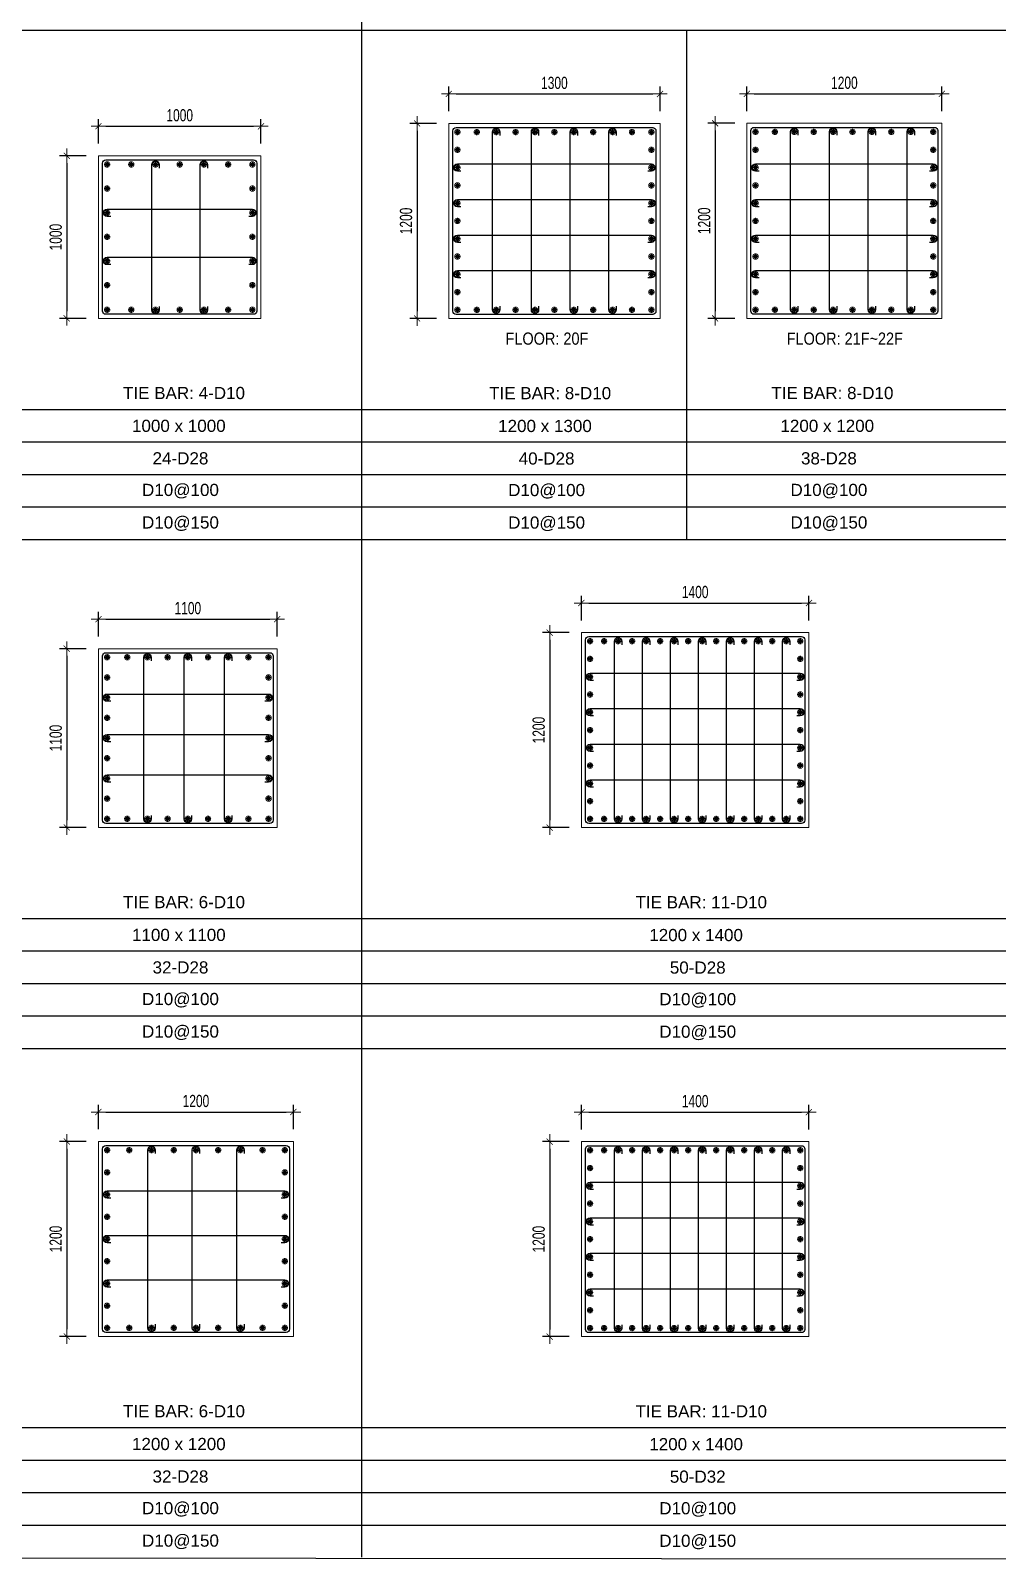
# Model space of a CAD drawing. Header units: millimetres. Extents: x 415878 to 795945, y 85573 to 378758.
# Drawn here: x 566431 to 572382, y 146750 to 156157 of the extents above; entities that cross this region are included whole.
import ezdxf
from ezdxf.enums import TextEntityAlignment as Align

# ---------------------------------------------------------------- set-up
doc = ezdxf.new("R2010")
doc.units = ezdxf.units.MM
doc.layers.get('Defpoints').update_dxf_attribs({"color": 151, "lineweight": 9})
for name, color, linetype in [('2', 2, 'Continuous'), ('A-ANNO-LEAD', 4, 'Continuous'), ('TIT1', 3, 'Continuous')]:
    doc.layers.add(name, color=color, linetype=linetype)
for name, color, linetype, lineweight in [('NDC_S_CONTINUOUS', 3, 'Continuous', 20), ('NDC_S_DIM', 1, 'Continuous', 15), ('NDC_S_REBAR', 4, 'Continuous', 35)]:
    doc.layers.add(name, color=color, linetype=linetype, lineweight=lineweight)
doc.styles.add('NDC_ARIAL', font='arial.ttf', dxfattribs={"width": 0.85})
doc.styles.add('NDC_DIM', font='', dxfattribs={"width": 0.75})
doc.styles.get('NDC_DIM').set_extended_font_data('Dotum')
doc.dimstyles.new('NDC_dim_30', dxfattribs={"dimscale": 30, "dimtxt": 2.5, "dimasz": 1.5, "dimexe": 1.5, "dimexo": 2.5, "dimgap": 1, "dimtad": 1, "dimdec": 0, "dimzin": 0, "dimdsep": 46, "dimtxsty": 'NDC_DIM', "dimblk": 'DIMMARK', "dimcen": 0.09, "dimdle": 1.2, "dimclrd": 1, "dimclre": 1, "dimclrt": 3, "dimadec": 0, "dimazin": 0, "dimtfac": 1, "dimtdec": 0, "dimtix": 1, "dimtofl": 0, "dimtmove": 0, "dimatfit": 3, "dimfxl": 8, "dimfxlon": 1, "dimtolj": 1, "dimtzin": 0, "dimarcsym": 0})

# ---------------------------------------------------------------- blocks, each defined once
blk = doc.blocks.new('DIMMARK')
at = {"layer": 'NDC_S_DIM', "color": 1}
blk.add_line((-1.5, 0), (1, 0), dxfattribs=at)
at = {"layer": 'NDC_S_DIM', "color": 2, "const_width": 0.1}
blk.add_lwpolyline([(-0.42, -0.42), (0.42, 0.42)], dxfattribs=at)
blk = doc.blocks.new('*D1143')
at = {"layer": 'Defpoints', "color": 0, "ltscale": 40, "transparency": 16777216}
for p in [(568048.8, 149502.8), (566848.8, 149321.2), (568048.8, 149321.2)]:
    blk.add_point(p, dxfattribs=at)
at = {"layer": 'NDC_S_DIM', "color": 1, "lineweight": -2, "ltscale": 40, "transparency": 16777216}
for p, q in [((566848.8, 149396.2), (566848.8, 149547.8)), ((566893.8, 149502.8), (568003.8, 149502.8)), ((568048.8, 149396.2), (568048.8, 149547.8))]:
    blk.add_line(p, q, dxfattribs=at)
at = {"layer": 'NDC_S_DIM', "color": 1, "lineweight": -2, "ltscale": 40, "transparency": 16777216, "xscale": 45, "yscale": 45, "zscale": 45, "rotation": 180}
blk.add_blockref('DIMMARK', (566848.8, 149502.8), dxfattribs=at)
at = {"layer": 'NDC_S_DIM', "color": 1, "lineweight": -2, "ltscale": 40, "transparency": 16777216, "xscale": 45, "yscale": 45, "zscale": 45}
blk.add_blockref('DIMMARK', (568048.8, 149502.8), dxfattribs=at)
at = {"layer": 'NDC_S_DIM', "color": 3, "ltscale": 40, "transparency": 16777216, "insert": (567448.8, 149570.3), "char_height": 75, "attachment_point": 5, "style": 'NDC_DIM'}
blk.add_mtext('\\A1;1200', dxfattribs=at)
blk = doc.blocks.new('*D1144')
at = {"layer": 'Defpoints', "color": 0, "ltscale": 40, "transparency": 16777216}
for p in [(566848.8, 149321.2), (566653.4, 148121.2), (566848.8, 148121.2)]:
    blk.add_point(p, dxfattribs=at)
at = {"layer": 'NDC_S_DIM', "color": 1, "lineweight": -2, "ltscale": 40, "transparency": 16777216}
for p, q in [((566773.8, 149321.2), (566608.4, 149321.2)), ((566653.4, 149276.2), (566653.4, 148166.2)), ((566773.8, 148121.2), (566608.4, 148121.2))]:
    blk.add_line(p, q, dxfattribs=at)
at = {"layer": 'NDC_S_DIM', "color": 1, "lineweight": -2, "ltscale": 40, "transparency": 16777216, "xscale": 45, "yscale": 45, "zscale": 45}
for p, rotation in [((566653.4, 149321.2), 90), ((566653.4, 148121.2), 270)]:
    blk.add_blockref('DIMMARK', p, dxfattribs=dict(at, rotation=rotation))
at = {"layer": 'NDC_S_DIM', "color": 3, "ltscale": 40, "transparency": 16777216, "insert": (566585.9, 148721.2), "char_height": 75, "attachment_point": 5, "rotation": 90, "style": 'NDC_DIM'}
blk.add_mtext('\\A1;1200', dxfattribs=at)
blk = doc.blocks.new('kata_block_THEP')
at = {"layer": 'NDC_S_REBAR', "color": 0}
for p, q in [((-0.5, 0), (0.5, 0)), ((-0.35, 0.35), (0.35, -0.35)), ((0.35, 0.35), (-0.35, -0.35)), ((0, 0.5), (0, -0.5))]:
    blk.add_line(p, q, dxfattribs=at)
at = {"layer": 'NDC_S_REBAR', "color": 0, "const_width": 0.0833}
blk.add_lwpolyline([(-0.5, 0, 1), (0.5, 0, 1), (-0.5, 0, 1)], format="xyb", dxfattribs=at)
blk = doc.blocks.new('*D1145')
at = {"layer": 'Defpoints', "color": 0, "ltscale": 40, "transparency": 16777216}
for p in [(567948.8, 152535.5), (566848.8, 152353.9), (567948.8, 152353.9)]:
    blk.add_point(p, dxfattribs=at)
at = {"layer": 'NDC_S_DIM', "color": 1, "lineweight": -2, "ltscale": 40, "transparency": 16777216}
for p, q in [((566848.8, 152428.9), (566848.8, 152580.5)), ((566893.8, 152535.5), (567903.8, 152535.5)), ((567948.8, 152428.9), (567948.8, 152580.5))]:
    blk.add_line(p, q, dxfattribs=at)
at = {"layer": 'NDC_S_DIM', "color": 1, "lineweight": -2, "ltscale": 40, "transparency": 16777216, "xscale": 45, "yscale": 45, "zscale": 45, "rotation": 180}
blk.add_blockref('DIMMARK', (566848.8, 152535.5), dxfattribs=at)
at = {"layer": 'NDC_S_DIM', "color": 1, "lineweight": -2, "ltscale": 40, "transparency": 16777216, "xscale": 45, "yscale": 45, "zscale": 45}
blk.add_blockref('DIMMARK', (567948.8, 152535.5), dxfattribs=at)
at = {"layer": 'NDC_S_DIM', "color": 3, "ltscale": 40, "transparency": 16777216, "insert": (567398.8, 152603), "char_height": 75, "attachment_point": 5, "style": 'NDC_DIM'}
blk.add_mtext('\\A1;1100', dxfattribs=at)
blk = doc.blocks.new('*D1146')
at = {"layer": 'Defpoints', "color": 0, "ltscale": 40, "transparency": 16777216}
for p in [(566848.8, 152353.9), (566653.4, 151253.9), (566848.8, 151253.9)]:
    blk.add_point(p, dxfattribs=at)
at = {"layer": 'NDC_S_DIM', "color": 1, "lineweight": -2, "ltscale": 40, "transparency": 16777216}
for p, q in [((566773.8, 152353.9), (566608.4, 152353.9)), ((566653.4, 152308.9), (566653.4, 151298.9)), ((566773.8, 151253.9), (566608.4, 151253.9))]:
    blk.add_line(p, q, dxfattribs=at)
at = {"layer": 'NDC_S_DIM', "color": 1, "lineweight": -2, "ltscale": 40, "transparency": 16777216, "xscale": 45, "yscale": 45, "zscale": 45}
for p, rotation in [((566653.4, 152353.9), 90), ((566653.4, 151253.9), 270)]:
    blk.add_blockref('DIMMARK', p, dxfattribs=dict(at, rotation=rotation))
at = {"layer": 'NDC_S_DIM', "color": 3, "ltscale": 40, "transparency": 16777216, "insert": (566585.9, 151803.9), "char_height": 75, "attachment_point": 5, "rotation": 90, "style": 'NDC_DIM'}
blk.add_mtext('\\A1;1100', dxfattribs=at)
blk = doc.blocks.new('*D1147')
at = {"layer": 'Defpoints', "color": 0, "ltscale": 40, "transparency": 16777216}
for p in [(567848.8, 155568.2), (566848.8, 155386.6), (567848.8, 155386.6)]:
    blk.add_point(p, dxfattribs=at)
at = {"layer": 'NDC_S_DIM', "color": 1, "lineweight": -2, "ltscale": 40, "transparency": 16777216}
for p, q in [((566848.8, 155461.6), (566848.8, 155613.2)), ((567848.8, 155461.6), (567848.8, 155613.2)), ((566893.8, 155568.2), (567803.8, 155568.2))]:
    blk.add_line(p, q, dxfattribs=at)
at = {"layer": 'NDC_S_DIM', "color": 1, "lineweight": -2, "ltscale": 40, "transparency": 16777216, "xscale": 45, "yscale": 45, "zscale": 45, "rotation": 180}
blk.add_blockref('DIMMARK', (566848.8, 155568.2), dxfattribs=at)
at = {"layer": 'NDC_S_DIM', "color": 1, "lineweight": -2, "ltscale": 40, "transparency": 16777216, "xscale": 45, "yscale": 45, "zscale": 45}
blk.add_blockref('DIMMARK', (567848.8, 155568.2), dxfattribs=at)
at = {"layer": 'NDC_S_DIM', "color": 3, "ltscale": 40, "transparency": 16777216, "insert": (567348.8, 155635.8), "char_height": 75, "attachment_point": 5, "style": 'NDC_DIM'}
blk.add_mtext('\\A1;1000', dxfattribs=at)
blk = doc.blocks.new('*D1148')
at = {"layer": 'Defpoints', "color": 0, "ltscale": 40, "transparency": 16777216}
for p in [(566848.8, 155386.6), (566653.4, 154386.6), (566848.8, 154386.6)]:
    blk.add_point(p, dxfattribs=at)
at = {"layer": 'NDC_S_DIM', "color": 1, "lineweight": -2, "ltscale": 40, "transparency": 16777216}
for p, q in [((566773.8, 155386.6), (566608.4, 155386.6)), ((566653.4, 155341.6), (566653.4, 154431.6)), ((566773.8, 154386.6), (566608.4, 154386.6))]:
    blk.add_line(p, q, dxfattribs=at)
at = {"layer": 'NDC_S_DIM', "color": 1, "lineweight": -2, "ltscale": 40, "transparency": 16777216, "xscale": 45, "yscale": 45, "zscale": 45}
for p, rotation in [((566653.4, 155386.6), 90), ((566653.4, 154386.6), 270)]:
    blk.add_blockref('DIMMARK', p, dxfattribs=dict(at, rotation=rotation))
at = {"layer": 'NDC_S_DIM', "color": 3, "ltscale": 40, "transparency": 16777216, "insert": (566585.9, 154886.6), "char_height": 75, "attachment_point": 5, "rotation": 90, "style": 'NDC_DIM'}
blk.add_mtext('\\A1;1000', dxfattribs=at)
blk = doc.blocks.new('*D1155')
at = {"layer": 'Defpoints', "color": 0, "ltscale": 40, "transparency": 16777216}
for p in [(570304.9, 155767.4), (569004.9, 155585.8), (570304.9, 155585.8)]:
    blk.add_point(p, dxfattribs=at)
at = {"layer": 'NDC_S_DIM', "color": 1, "lineweight": -2, "ltscale": 40, "transparency": 16777216}
for p, q in [((569004.9, 155660.8), (569004.9, 155812.4)), ((570304.9, 155660.8), (570304.9, 155812.4)), ((569049.9, 155767.4), (570259.9, 155767.4))]:
    blk.add_line(p, q, dxfattribs=at)
at = {"layer": 'NDC_S_DIM', "color": 1, "lineweight": -2, "ltscale": 40, "transparency": 16777216, "xscale": 45, "yscale": 45, "zscale": 45, "rotation": 180}
blk.add_blockref('DIMMARK', (569004.9, 155767.4), dxfattribs=at)
at = {"layer": 'NDC_S_DIM', "color": 1, "lineweight": -2, "ltscale": 40, "transparency": 16777216, "xscale": 45, "yscale": 45, "zscale": 45}
blk.add_blockref('DIMMARK', (570304.9, 155767.4), dxfattribs=at)
at = {"layer": 'NDC_S_DIM', "color": 3, "ltscale": 40, "transparency": 16777216, "insert": (569654.9, 155834.9), "char_height": 75, "attachment_point": 5, "style": 'NDC_DIM'}
blk.add_mtext('\\A1;1300', dxfattribs=at)
blk = doc.blocks.new('*D1156')
at = {"layer": 'Defpoints', "color": 0, "ltscale": 40, "transparency": 16777216}
for p in [(569004.9, 155585.8), (568809.5, 154385.8), (569004.9, 154385.8)]:
    blk.add_point(p, dxfattribs=at)
at = {"layer": 'NDC_S_DIM', "color": 1, "lineweight": -2, "ltscale": 40, "transparency": 16777216}
for p, q in [((568929.9, 155585.8), (568764.5, 155585.8)), ((568809.5, 155540.8), (568809.5, 154430.8)), ((568929.9, 154385.8), (568764.5, 154385.8))]:
    blk.add_line(p, q, dxfattribs=at)
at = {"layer": 'NDC_S_DIM', "color": 1, "lineweight": -2, "ltscale": 40, "transparency": 16777216, "xscale": 45, "yscale": 45, "zscale": 45}
for p, rotation in [((568809.5, 155585.8), 90), ((568809.5, 154385.8), 270)]:
    blk.add_blockref('DIMMARK', p, dxfattribs=dict(at, rotation=rotation))
at = {"layer": 'NDC_S_DIM', "color": 3, "ltscale": 40, "transparency": 16777216, "insert": (568742, 154985.8), "char_height": 75, "attachment_point": 5, "rotation": 90, "style": 'NDC_DIM'}
blk.add_mtext('\\A1;1200', dxfattribs=at)
blk = doc.blocks.new('*D1161')
at = {"layer": 'Defpoints', "color": 0, "ltscale": 40, "transparency": 16777216}
for p in [(572039.7, 155768.2), (570839.7, 155586.6), (572039.7, 155586.6)]:
    blk.add_point(p, dxfattribs=at)
at = {"layer": 'NDC_S_DIM', "color": 1, "lineweight": -2, "ltscale": 40, "transparency": 16777216}
for p, q in [((570839.7, 155661.6), (570839.7, 155813.2)), ((572039.7, 155661.6), (572039.7, 155813.2)), ((570884.7, 155768.2), (571994.7, 155768.2))]:
    blk.add_line(p, q, dxfattribs=at)
at = {"layer": 'NDC_S_DIM', "color": 1, "lineweight": -2, "ltscale": 40, "transparency": 16777216, "xscale": 45, "yscale": 45, "zscale": 45, "rotation": 180}
blk.add_blockref('DIMMARK', (570839.7, 155768.2), dxfattribs=at)
at = {"layer": 'NDC_S_DIM', "color": 1, "lineweight": -2, "ltscale": 40, "transparency": 16777216, "xscale": 45, "yscale": 45, "zscale": 45}
blk.add_blockref('DIMMARK', (572039.7, 155768.2), dxfattribs=at)
at = {"layer": 'NDC_S_DIM', "color": 3, "ltscale": 40, "transparency": 16777216, "insert": (571439.7, 155835.8), "char_height": 75, "attachment_point": 5, "style": 'NDC_DIM'}
blk.add_mtext('\\A1;1200', dxfattribs=at)
blk = doc.blocks.new('*D1162')
at = {"layer": 'Defpoints', "color": 0, "ltscale": 40, "transparency": 16777216}
for p in [(570839.7, 155586.6), (570644.3, 154386.6), (570839.7, 154386.6)]:
    blk.add_point(p, dxfattribs=at)
at = {"layer": 'NDC_S_DIM', "color": 1, "lineweight": -2, "ltscale": 40, "transparency": 16777216}
for p, q in [((570764.7, 155586.6), (570599.3, 155586.6)), ((570644.3, 155541.6), (570644.3, 154431.6)), ((570764.7, 154386.6), (570599.3, 154386.6))]:
    blk.add_line(p, q, dxfattribs=at)
at = {"layer": 'NDC_S_DIM', "color": 1, "lineweight": -2, "ltscale": 40, "transparency": 16777216, "xscale": 45, "yscale": 45, "zscale": 45}
for p, rotation in [((570644.3, 155586.6), 90), ((570644.3, 154386.6), 270)]:
    blk.add_blockref('DIMMARK', p, dxfattribs=dict(at, rotation=rotation))
at = {"layer": 'NDC_S_DIM', "color": 3, "ltscale": 40, "transparency": 16777216, "insert": (570576.8, 154986.6), "char_height": 75, "attachment_point": 5, "rotation": 90, "style": 'NDC_DIM'}
blk.add_mtext('\\A1;1200', dxfattribs=at)
blk = doc.blocks.new('*D1163')
at = {"layer": 'Defpoints', "color": 0, "ltscale": 40, "transparency": 16777216}
for p in [(571221.3, 149502), (569821.3, 149320.4), (571221.3, 149320.4)]:
    blk.add_point(p, dxfattribs=at)
at = {"layer": 'NDC_S_DIM', "color": 1, "lineweight": -2, "ltscale": 40, "transparency": 16777216}
for p, q in [((569821.3, 149395.4), (569821.3, 149547)), ((569866.3, 149502), (571176.3, 149502)), ((571221.3, 149395.4), (571221.3, 149547))]:
    blk.add_line(p, q, dxfattribs=at)
at = {"layer": 'NDC_S_DIM', "color": 1, "lineweight": -2, "ltscale": 40, "transparency": 16777216, "xscale": 45, "yscale": 45, "zscale": 45, "rotation": 180}
blk.add_blockref('DIMMARK', (569821.3, 149502), dxfattribs=at)
at = {"layer": 'NDC_S_DIM', "color": 1, "lineweight": -2, "ltscale": 40, "transparency": 16777216, "xscale": 45, "yscale": 45, "zscale": 45}
blk.add_blockref('DIMMARK', (571221.3, 149502), dxfattribs=at)
at = {"layer": 'NDC_S_DIM', "color": 3, "ltscale": 40, "transparency": 16777216, "insert": (570521.3, 149569.5), "char_height": 75, "attachment_point": 5, "style": 'NDC_DIM'}
blk.add_mtext('\\A1;1400', dxfattribs=at)
blk = doc.blocks.new('*D1164')
at = {"layer": 'Defpoints', "color": 0, "ltscale": 40, "transparency": 16777216}
for p in [(569821.3, 149320.4), (569625.9, 148120.4), (569821.3, 148120.4)]:
    blk.add_point(p, dxfattribs=at)
at = {"layer": 'NDC_S_DIM', "color": 1, "lineweight": -2, "ltscale": 40, "transparency": 16777216}
for p, q in [((569746.3, 149320.4), (569580.9, 149320.4)), ((569625.9, 149275.4), (569625.9, 148165.4)), ((569746.3, 148120.4), (569580.9, 148120.4))]:
    blk.add_line(p, q, dxfattribs=at)
at = {"layer": 'NDC_S_DIM', "color": 1, "lineweight": -2, "ltscale": 40, "transparency": 16777216, "xscale": 45, "yscale": 45, "zscale": 45}
for p, rotation in [((569625.9, 149320.4), 90), ((569625.9, 148120.4), 270)]:
    blk.add_blockref('DIMMARK', p, dxfattribs=dict(at, rotation=rotation))
at = {"layer": 'NDC_S_DIM', "color": 3, "ltscale": 40, "transparency": 16777216, "insert": (569558.4, 148720.4), "char_height": 75, "attachment_point": 5, "rotation": 90, "style": 'NDC_DIM'}
blk.add_mtext('\\A1;1200', dxfattribs=at)
blk = doc.blocks.new('*D1153')
at = {"layer": 'Defpoints', "color": 0, "ltscale": 40, "transparency": 16777216}
for p in [(571221.3, 152634.7), (569821.3, 152453.1), (571221.3, 152453.1)]:
    blk.add_point(p, dxfattribs=at)
at = {"layer": 'NDC_S_DIM', "color": 1, "lineweight": -2, "ltscale": 40, "transparency": 16777216}
for p, q in [((569821.3, 152528.1), (569821.3, 152679.7)), ((569866.3, 152634.7), (571176.3, 152634.7)), ((571221.3, 152528.1), (571221.3, 152679.7))]:
    blk.add_line(p, q, dxfattribs=at)
at = {"layer": 'NDC_S_DIM', "color": 1, "lineweight": -2, "ltscale": 40, "transparency": 16777216, "xscale": 45, "yscale": 45, "zscale": 45, "rotation": 180}
blk.add_blockref('DIMMARK', (569821.3, 152634.7), dxfattribs=at)
at = {"layer": 'NDC_S_DIM', "color": 1, "lineweight": -2, "ltscale": 40, "transparency": 16777216, "xscale": 45, "yscale": 45, "zscale": 45}
blk.add_blockref('DIMMARK', (571221.3, 152634.7), dxfattribs=at)
at = {"layer": 'NDC_S_DIM', "color": 3, "ltscale": 40, "transparency": 16777216, "insert": (570521.3, 152702.2), "char_height": 75, "attachment_point": 5, "style": 'NDC_DIM'}
blk.add_mtext('\\A1;1400', dxfattribs=at)
blk = doc.blocks.new('*D1154')
at = {"layer": 'Defpoints', "color": 0, "ltscale": 40, "transparency": 16777216}
for p in [(569821.3, 152453.1), (569625.9, 151253.1), (569821.3, 151253.1)]:
    blk.add_point(p, dxfattribs=at)
at = {"layer": 'NDC_S_DIM', "color": 1, "lineweight": -2, "ltscale": 40, "transparency": 16777216}
for p, q in [((569746.3, 152453.1), (569580.9, 152453.1)), ((569625.9, 152408.1), (569625.9, 151298.1)), ((569746.3, 151253.1), (569580.9, 151253.1))]:
    blk.add_line(p, q, dxfattribs=at)
at = {"layer": 'NDC_S_DIM', "color": 1, "lineweight": -2, "ltscale": 40, "transparency": 16777216, "xscale": 45, "yscale": 45, "zscale": 45}
for p, rotation in [((569625.9, 152453.1), 90), ((569625.9, 151253.1), 270)]:
    blk.add_blockref('DIMMARK', p, dxfattribs=dict(at, rotation=rotation))
at = {"layer": 'NDC_S_DIM', "color": 3, "ltscale": 40, "transparency": 16777216, "insert": (569558.4, 151853.1), "char_height": 75, "attachment_point": 5, "rotation": 90, "style": 'NDC_DIM'}
blk.add_mtext('\\A1;1200', dxfattribs=at)

msp = doc.modelspace()

# ---------------------------------------------------------------- linework, layer by layer
at = {"layer": '2', "lineweight": -2, "ltscale": 1000}
for points in [[(570279.9, 155540.8), (570279.9, 154430.8, -0.414214), (570259.9, 154410.8), (569049.9, 154410.8, -0.414214), (569029.9, 154430.8), (569029.9, 155540.8, -0.414214), (569049.9, 155560.8), (570259.9, 155560.8, -0.414214)], [(572014.7, 155541.6), (572014.7, 154431.6, -0.414214), (571994.7, 154411.6), (570884.7, 154411.6, -0.414214), (570864.7, 154431.6), (570864.7, 155541.6, -0.414214), (570884.7, 155561.6), (571994.7, 155561.6, -0.414214)], [(567823.8, 155341.6), (567823.8, 154431.6, -0.414214), (567803.8, 154411.6), (566893.8, 154411.6, -0.414214), (566873.8, 154431.6), (566873.8, 155341.6, -0.414214), (566893.8, 155361.6), (567803.8, 155361.6, -0.414214)], [(571196.3, 152408.1), (571196.3, 151298.1, -0.414214), (571176.3, 151278.1), (569866.3, 151278.1, -0.414214), (569846.3, 151298.1), (569846.3, 152408.1, -0.414214), (569866.3, 152428.1), (571176.3, 152428.1, -0.414214)], [(567923.8, 152308.9), (567923.8, 151298.9, -0.414214), (567903.8, 151278.9), (566893.8, 151278.9, -0.414214), (566873.8, 151298.9), (566873.8, 152308.9, -0.414214), (566893.8, 152328.9), (567903.8, 152328.9, -0.414214)], [(568023.8, 149276.2), (568023.8, 148166.2, -0.414214), (568003.8, 148146.2), (566893.8, 148146.2, -0.414214), (566873.8, 148166.2), (566873.8, 149276.2, -0.414214), (566893.8, 149296.2), (568003.8, 149296.2, -0.414214)], [(571196.3, 149275.4), (571196.3, 148165.4, -0.414214), (571176.3, 148145.4), (569866.3, 148145.4, -0.414214), (569846.3, 148165.4), (569846.3, 149275.4, -0.414214), (569866.3, 149295.4), (571176.3, 149295.4, -0.414214)]]:
    msp.add_lwpolyline(points, format="xyb", close=True, dxfattribs=at)
at = {"layer": '2'}
for points in [[(569319.2, 154460.9), (569319.2, 154438.8, -1), (569274.2, 154438.8), (569274.2, 155534.3, -1), (569319.2, 155534.3), (569319.2, 155512.1)], [(569558, 154460.9), (569558, 154438.8, -1), (569513, 154438.8), (569513, 155534.3, -1), (569558, 155534.3), (569558, 155512.1)], [(569796.8, 154460.9), (569796.8, 154438.8, -1), (569751.8, 154438.8), (569751.8, 155534.3, -1), (569796.8, 155534.3), (569796.8, 155512.1)], [(570035.6, 154460.9), (570035.6, 154438.8, -1), (569990.6, 154438.8), (569990.6, 155534.3, -1), (570035.6, 155534.3), (570035.6, 155512.1)], [(571154, 154461.8), (571154, 154439.6, -1), (571109, 154439.6), (571109, 155535.1, -1), (571154, 155535.1), (571154, 155513)], [(571392.8, 154461.8), (571392.8, 154439.6, -1), (571347.8, 154439.6), (571347.8, 155535.1, -1), (571392.8, 155535.1), (571392.8, 155513)], [(571631.6, 154461.8), (571631.6, 154439.6, -1), (571586.6, 154439.6), (571586.6, 155535.1, -1), (571631.6, 155535.1), (571631.6, 155513)], [(571870.4, 154461.8), (571870.4, 154439.6, -1), (571825.4, 154439.6), (571825.4, 155535.1, -1), (571870.4, 155535.1), (571870.4, 155513)], [(567222.3, 154460.3), (567222.3, 154438.1, -1), (567177.3, 154438.1), (567177.3, 155333.6, -1), (567222.3, 155333.6), (567222.3, 155311.5)], [(567520.3, 154460.3), (567520.3, 154438.1, -1), (567475.3, 154438.1), (567475.3, 155333.6, -1), (567520.3, 155333.6), (567520.3, 155311.5)], [(569080, 155291.5), (569057.9, 155291.5, -1), (569057.9, 155336.5), (570251.9, 155336.5, -1), (570251.9, 155291.5), (570229.8, 155291.5)], [(570914.8, 155291.5), (570892.7, 155291.5, -1), (570892.7, 155336.5), (571986.7, 155336.5, -1), (571986.7, 155291.5), (571964.5, 155291.5)], [(566923.9, 155014.1), (566901.8, 155014.1, -1), (566901.8, 155059.1), (567795.8, 155059.1, -1), (567795.8, 155014.1), (567773.7, 155014.1)], [(569080, 155072.7), (569057.9, 155072.7, -1), (569057.9, 155117.7), (570251.9, 155117.7, -1), (570251.9, 155072.7), (570229.8, 155072.7)], [(570914.8, 155072.7), (570892.7, 155072.7, -1), (570892.7, 155117.7), (571986.7, 155117.7, -1), (571986.7, 155072.7), (571964.5, 155072.7)], [(569080, 154853.9), (569057.9, 154853.9, -1), (569057.9, 154898.9), (570251.9, 154898.9, -1), (570251.9, 154853.9), (570229.8, 154853.9)], [(570914.8, 154853.9), (570892.7, 154853.9, -1), (570892.7, 154898.9), (571986.7, 154898.9, -1), (571986.7, 154853.9), (571964.5, 154853.9)], [(566923.9, 154717.1), (566901.8, 154717.1, -1), (566901.8, 154762.1), (567795.8, 154762.1, -1), (567795.8, 154717.1), (567773.7, 154717.1)], [(569080, 154635.1), (569057.9, 154635.1, -1), (569057.9, 154680.1), (570251.9, 154680.1, -1), (570251.9, 154635.1), (570229.8, 154635.1)], [(570914.8, 154635.1), (570892.7, 154635.1, -1), (570892.7, 154680.1), (571986.7, 154680.1, -1), (571986.7, 154635.1), (571964.5, 154635.1)], [(570069.3, 151326.7), (570069.3, 151304.6, -1), (570024.3, 151304.6), (570024.3, 152400.1, -1), (570069.3, 152400.1), (570069.3, 152377.9)], [(570241.9, 151326.7), (570241.9, 151304.6, -1), (570196.9, 151304.6), (570196.9, 152400.1, -1), (570241.9, 152400.1), (570241.9, 152377.9)], [(570414.4, 151326.7), (570414.4, 151304.6, -1), (570369.4, 151304.6), (570369.4, 152400.1, -1), (570414.4, 152400.1), (570414.4, 152377.9)], [(570586.9, 151326.7), (570586.9, 151304.6, -1), (570541.9, 151304.6), (570541.9, 152400.1, -1), (570586.9, 152400.1), (570586.9, 152377.9)], [(570759.5, 151326.7), (570759.5, 151304.6, -1), (570714.5, 151304.6), (570714.5, 152400.1, -1), (570759.5, 152400.1), (570759.5, 152377.9)], [(570932, 151326.7), (570932, 151304.6, -1), (570887, 151304.6), (570887, 152400.1, -1), (570932, 152400.1), (570932, 152377.9)], [(571104.5, 151326.7), (571104.5, 151304.6, -1), (571059.5, 151304.6), (571059.5, 152400.1, -1), (571104.5, 152400.1), (571104.5, 152377.9)], [(567172.8, 151327.6), (567172.8, 151305.4, -1), (567127.8, 151305.4), (567127.8, 152300.9, -1), (567172.8, 152300.9), (567172.8, 152278.8)], [(567421.3, 151327.6), (567421.3, 151305.4, -1), (567376.3, 151305.4), (567376.3, 152300.9, -1), (567421.3, 152300.9), (567421.3, 152278.8)], [(567669.8, 151327.6), (567669.8, 151305.4, -1), (567624.8, 151305.4), (567624.8, 152300.9, -1), (567669.8, 152300.9), (567669.8, 152278.8)], [(569896.4, 152158.8), (569874.3, 152158.8, -1), (569874.3, 152203.8), (571168.3, 152203.8, -1), (571168.3, 152158.8), (571146.2, 152158.8)], [(566923.9, 152029.9), (566901.8, 152029.9, -1), (566901.8, 152074.9), (567895.8, 152074.9, -1), (567895.8, 152029.9), (567873.7, 152029.9)], [(569896.4, 151940), (569874.3, 151940, -1), (569874.3, 151985), (571168.3, 151985, -1), (571168.3, 151940), (571146.2, 151940)], [(566923.9, 151781.4), (566901.8, 151781.4, -1), (566901.8, 151826.4), (567895.8, 151826.4, -1), (567895.8, 151781.4), (567873.7, 151781.4)], [(569896.4, 151721.2), (569874.3, 151721.2, -1), (569874.3, 151766.2), (571168.3, 151766.2, -1), (571168.3, 151721.2), (571146.2, 151721.2)], [(566923.9, 151532.9), (566901.8, 151532.9, -1), (566901.8, 151577.9), (567895.8, 151577.9, -1), (567895.8, 151532.9), (567873.7, 151532.9)], [(569896.4, 151502.4), (569874.3, 151502.4, -1), (569874.3, 151547.4), (571168.3, 151547.4, -1), (571168.3, 151502.4), (571146.2, 151502.4)], [(567197.8, 148196.4), (567197.8, 148174.2, -1), (567152.8, 148174.2), (567152.8, 149269.7, -1), (567197.8, 149269.7), (567197.8, 149247.6)], [(567471.3, 148196.4), (567471.3, 148174.2, -1), (567426.3, 148174.2), (567426.3, 149269.7, -1), (567471.3, 149269.7), (567471.3, 149247.6)], [(567744.8, 148196.4), (567744.8, 148174.2, -1), (567699.8, 148174.2), (567699.8, 149269.7, -1), (567744.8, 149269.7), (567744.8, 149247.6)], [(570069.3, 148194), (570069.3, 148171.9, -1), (570024.3, 148171.9), (570024.3, 149267.4, -1), (570069.3, 149267.4), (570069.3, 149245.2)], [(570241.9, 148194), (570241.9, 148171.9, -1), (570196.9, 148171.9), (570196.9, 149267.4, -1), (570241.9, 149267.4), (570241.9, 149245.2)], [(570414.4, 148194), (570414.4, 148171.9, -1), (570369.4, 148171.9), (570369.4, 149267.4, -1), (570414.4, 149267.4), (570414.4, 149245.2)], [(570586.9, 148194), (570586.9, 148171.9, -1), (570541.9, 148171.9), (570541.9, 149267.4, -1), (570586.9, 149267.4), (570586.9, 149245.2)], [(570759.5, 148194), (570759.5, 148171.9, -1), (570714.5, 148171.9), (570714.5, 149267.4, -1), (570759.5, 149267.4), (570759.5, 149245.2)], [(570932, 148194), (570932, 148171.9, -1), (570887, 148171.9), (570887, 149267.4, -1), (570932, 149267.4), (570932, 149245.2)], [(571104.5, 148194), (571104.5, 148171.9, -1), (571059.5, 148171.9), (571059.5, 149267.4, -1), (571104.5, 149267.4), (571104.5, 149245.2)], [(569896.4, 149026.1), (569874.3, 149026.1, -1), (569874.3, 149071.1), (571168.3, 149071.1, -1), (571168.3, 149026.1), (571146.2, 149026.1)], [(566923.9, 148972.2), (566901.8, 148972.2, -1), (566901.8, 149017.2), (567995.8, 149017.2, -1), (567995.8, 148972.2), (567973.7, 148972.2)], [(569896.4, 148807.3), (569874.3, 148807.3, -1), (569874.3, 148852.3), (571168.3, 148852.3, -1), (571168.3, 148807.3), (571146.2, 148807.3)], [(566923.9, 148698.7), (566901.8, 148698.7, -1), (566901.8, 148743.7), (567995.8, 148743.7, -1), (567995.8, 148698.7), (567973.7, 148698.7)], [(569896.4, 148588.5), (569874.3, 148588.5, -1), (569874.3, 148633.5), (571168.3, 148633.5, -1), (571168.3, 148588.5), (571146.2, 148588.5)], [(566923.9, 148425.2), (566901.8, 148425.2, -1), (566901.8, 148470.2), (567995.8, 148470.2, -1), (567995.8, 148425.2), (567973.7, 148425.2)], [(569896.4, 148369.7), (569874.3, 148369.7, -1), (569874.3, 148414.7), (571168.3, 148414.7, -1), (571168.3, 148369.7), (571146.2, 148369.7)]]:
    msp.add_lwpolyline(points, format="xyb", dxfattribs=at)
at = {"layer": 'A-ANNO-LEAD'}
msp.add_lwpolyline([(561804.6, 146762.7), (576694, 146749.6), (576694, 163369.6), (561804.6, 163382.7)], close=True, dxfattribs=at)
at = {"layer": 'NDC_S_CONTINUOUS', "ltscale": 70}
for points in [[(570304.9, 155585.8), (570304.9, 154385.8), (569004.9, 154385.8), (569004.9, 155585.8), (570304.9, 155585.8)], [(572039.7, 155586.6), (572039.7, 154386.6), (570839.7, 154386.6), (570839.7, 155586.6), (572039.7, 155586.6)], [(567848.8, 155386.6), (567848.8, 154386.6), (566848.8, 154386.6), (566848.8, 155386.6), (567848.8, 155386.6)], [(571221.3, 152453.1), (571221.3, 151253.1), (569821.3, 151253.1), (569821.3, 152453.1), (571221.3, 152453.1)], [(567948.8, 152353.9), (567948.8, 151253.9), (566848.8, 151253.9), (566848.8, 152353.9), (567948.8, 152353.9)], [(568048.8, 149321.2), (568048.8, 148121.2), (566848.8, 148121.2), (566848.8, 149321.2), (568048.8, 149321.2)], [(571221.3, 149320.4), (571221.3, 148120.4), (569821.3, 148120.4), (569821.3, 149320.4), (571221.3, 149320.4)]]:
    msp.add_lwpolyline(points, dxfattribs=at)
at = {"layer": 'TIT1'}
for p, q in [((568468, 162662.7), (568468, 146762.7)), ((576694, 156157.3), (561804.6, 156157.3)), ((576694, 153024.6), (561804.6, 153024.6)), ((576694, 149891.9), (561804.6, 149891.9))]:
    msp.add_line(p, q, dxfattribs=at)
at = {"layer": 'TIT1', "color": 8}
for p, q in [((570468, 156157.3), (570468, 153024.6)), ((576694, 153824.6), (562432.5, 153824.6)), ((576694, 153624.6), (562432.5, 153624.6)), ((576694, 153424.6), (562432.5, 153424.6)), ((576694, 153224.6), (562861.7, 153224.6)), ((576694, 150691.9), (562432.5, 150691.9)), ((576694, 150491.9), (562432.5, 150491.9)), ((576694, 150291.9), (562432.5, 150291.9)), ((576694, 150091.9), (562861.7, 150091.9)), ((576694, 147559.2), (562432.5, 147559.2)), ((576694, 147359.2), (562432.5, 147359.2)), ((576694, 147159.2), (562432.5, 147159.2)), ((576694, 146959.2), (562861.7, 146959.2))]:
    msp.add_line(p, q, dxfattribs=at)

# ---------------------------------------------------------------- block references
at = {"layer": '2', "yscale": 36, "zscale": 36}
for p, xscale, rotation in [((569057.9, 155532.8), -36, 90), ((569177.3, 155532.8), -36, 90), ((569296.7, 155532.8), -36, 90), ((569416.1, 155532.8), -36, 90), ((569535.5, 155532.8), -36, 90), ((569654.9, 155532.8), -36, 90), ((569774.3, 155532.8), -36, 90), ((569893.7, 155532.8), -36, 90), ((570013.1, 155532.8), -36, 90), ((570132.5, 155532.8), -36, 90), ((570251.9, 155532.8), 36, 270), ((570892.7, 155533.6), -36, 90), ((571012.1, 155533.6), -36, 90), ((571131.5, 155533.6), -36, 90), ((571250.9, 155533.6), -36, 90), ((571370.3, 155533.6), -36, 90), ((571489.7, 155533.6), -36, 90), ((571609.1, 155533.6), -36, 90), ((571728.5, 155533.6), -36, 90), ((571847.9, 155533.6), -36, 90), ((571986.7, 155533.6), 36, 270), ((569057.9, 155423.4), -36, 90), ((570251.9, 155423.4), 36, 270), ((570892.7, 155423.4), -36, 90), ((571986.7, 155423.4), 36, 270), ((566901.8, 155333.6), -36, 90), ((567050.8, 155333.6), -36, 90), ((567199.8, 155333.6), -36, 90), ((567348.8, 155333.6), -36, 90), ((567497.8, 155333.6), -36, 90), ((567646.8, 155333.6), -36, 90), ((567795.8, 155333.6), 36, 270), ((569057.9, 155314), -36, 90), ((570251.9, 155314), 36, 270), ((570892.7, 155314), -36, 90), ((571986.7, 155314), 36, 270), ((566901.8, 155185.1), -36, 90), ((567795.8, 155185.1), 36, 270), ((569057.9, 155204.6), -36, 90), ((570251.9, 155204.6), 36, 270), ((570892.7, 155204.6), -36, 90), ((571986.7, 155204.6), 36, 270), ((566901.8, 155036.6), -36, 90), ((567795.8, 155036.6), 36, 270), ((569057.9, 155095.2), -36, 90), ((570251.9, 155095.2), 36, 270), ((570892.7, 155095.2), -36, 90), ((571986.7, 155095.2), 36, 270), ((569057.9, 154985.8), -36, 90), ((570251.9, 154985.8), 36, 270), ((570892.7, 154985.8), -36, 90), ((571986.7, 154985.8), 36, 270), ((566901.8, 154888.1), -36, 90), ((567795.8, 154888.1), 36, 270), ((569057.9, 154876.4), -36, 90), ((570251.9, 154876.4), 36, 270), ((570892.7, 154876.4), -36, 90), ((571986.7, 154876.4), 36, 270), ((566901.8, 154739.6), -36, 90), ((567795.8, 154739.6), 36, 270), ((569057.9, 154767), -36, 90), ((570251.9, 154767), 36, 270), ((570892.7, 154767), -36, 90), ((571986.7, 154767), 36, 270), ((569057.9, 154657.6), -36, 90), ((570251.9, 154657.6), 36, 270), ((570892.7, 154657.6), -36, 90), ((571986.7, 154657.6), 36, 270), ((566901.8, 154591.1), -36, 90), ((567795.8, 154591.1), 36, 270), ((569057.9, 154548.2), -36, 90), ((570251.9, 154548.2), 36, 270), ((570892.7, 154548.2), -36, 90), ((571986.7, 154548.2), 36, 270), ((566901.8, 154439.6), -36, 180), ((567050.8, 154439.6), 36, 90), ((567199.8, 154439.6), 36, 90), ((567348.8, 154439.6), 36, 90), ((567497.8, 154439.6), 36, 90), ((567646.8, 154439.6), 36, 90), ((567795.8, 154439.6), -36, 270), ((569057.9, 154438.8), 36, 90), ((569177.3, 154438.8), 36, 90), ((569296.7, 154438.8), 36, 90), ((569416.1, 154438.8), 36, 90), ((569535.5, 154438.8), 36, 90), ((569654.9, 154438.8), 36, 90), ((569774.3, 154438.8), 36, 90), ((569893.7, 154438.8), 36, 90), ((570013.1, 154438.8), 36, 90), ((570132.5, 154438.8), 36, 90), ((570251.9, 154438.8), -36, 270), ((570892.7, 154439.6), 36, 90), ((571012.1, 154439.6), 36, 90), ((571131.5, 154439.6), 36, 90), ((571250.9, 154439.6), 36, 90), ((571370.3, 154439.6), 36, 90), ((571489.7, 154439.6), 36, 90), ((571609.1, 154439.6), 36, 90), ((571728.5, 154439.6), 36, 90), ((571847.9, 154439.6), 36, 90), ((571986.7, 154439.6), -36, 270), ((569874.3, 152400.1), -36, 90), ((569960.6, 152400.1), -36, 90), ((570046.8, 152400.1), -36, 90), ((570133.1, 152400.1), -36, 90), ((570219.4, 152400.1), -36, 90), ((570305.6, 152400.1), -36, 90), ((570391.9, 152400.1), -36, 90), ((570478.2, 152400.1), -36, 90), ((570564.4, 152400.1), -36, 90), ((570650.7, 152400.1), -36, 90), ((570737, 152400.1), -36, 90), ((570823.2, 152400.1), -36, 90), ((570909.5, 152400.1), -36, 90), ((570995.8, 152400.1), -36, 90), ((571082, 152400.1), -36, 90), ((571168.3, 152400.1), 36, 270), ((571168.3, 152400.1), -36, 90), ((566901.8, 152300.9), -36, 90), ((567026, 152300.9), -36, 90), ((567150.3, 152300.9), -36, 90), ((567274.5, 152300.9), -36, 90), ((567398.8, 152300.9), -36, 90), ((567523, 152300.9), -36, 90), ((567647.3, 152300.9), -36, 90), ((567771.5, 152300.9), -36, 90), ((567895.8, 152300.9), 36, 270), ((569874.3, 152290.7), -36, 90), ((571168.3, 152290.7), 36, 270), ((566901.8, 152176.7), -36, 180), ((567895.8, 152176.7), 36, 180), ((569874.3, 152181.3), -36, 90), ((571168.3, 152181.3), 36, 270), ((566901.8, 152052.4), -36, 180), ((567895.8, 152052.4), 36, 180), ((569874.3, 152071.9), -36, 90), ((571168.3, 152071.9), 36, 270), ((566901.8, 151928.2), -36, 180), ((567895.8, 151928.2), 36, 180), ((569874.3, 151962.5), -36, 90), ((571168.3, 151962.5), 36, 270), ((569874.3, 151853.1), -36, 90), ((571168.3, 151853.1), 36, 270), ((566901.8, 151803.9), -36, 180), ((567895.8, 151803.9), 36, 180), ((569874.3, 151743.7), -36, 90), ((571168.3, 151743.7), 36, 270), ((566901.8, 151679.7), -36, 180), ((567895.8, 151679.7), 36, 180), ((569874.3, 151634.3), -36, 90), ((571168.3, 151634.3), 36, 270), ((566901.8, 151555.4), -36, 180), ((567895.8, 151555.4), 36, 180), ((569874.3, 151524.9), -36, 90), ((571168.3, 151524.9), 36, 270), ((566901.8, 151431.2), -36, 180), ((567895.8, 151431.2), 36, 180), ((569874.3, 151415.5), -36, 90), ((571168.3, 151415.5), 36, 270), ((566901.8, 151306.9), -36, 180), ((567026, 151306.9), 36, 90), ((567150.3, 151306.9), 36, 90), ((567274.5, 151306.9), 36, 90), ((567398.8, 151306.9), 36, 90), ((567523, 151306.9), 36, 90), ((567647.3, 151306.9), 36, 90), ((567771.5, 151306.9), 36, 90), ((567895.8, 151306.9), 36, 180), ((569874.3, 151306.1), 36, 90), ((569960.6, 151306.1), 36, 90), ((570046.8, 151306.1), 36, 90), ((570133.1, 151306.1), 36, 90), ((570219.4, 151306.1), 36, 90), ((570305.6, 151306.1), 36, 90), ((570391.9, 151306.1), 36, 90), ((570478.2, 151306.1), 36, 90), ((570564.4, 151306.1), 36, 90), ((570650.7, 151306.1), 36, 90), ((570737, 151306.1), 36, 90), ((570823.2, 151306.1), 36, 90), ((570909.5, 151306.1), 36, 90), ((570995.8, 151306.1), 36, 90), ((571082, 151306.1), 36, 90), ((571168.3, 151306.1), -36, 270), ((566901.8, 149268.2), -36, 90), ((567038.5, 149268.2), -36, 90), ((567175.3, 149268.2), -36, 90), ((567312, 149268.2), -36, 90), ((567448.8, 149268.2), -36, 90), ((567585.5, 149268.2), -36, 90), ((567722.3, 149268.2), -36, 90), ((567859, 149268.2), -36, 90), ((567995.8, 149268.2), 36, 270), ((569874.3, 149267.4), -36, 90), ((569960.6, 149267.4), -36, 90), ((570046.8, 149267.4), -36, 90), ((570133.1, 149267.4), -36, 90), ((570219.4, 149267.4), -36, 90), ((570305.6, 149267.4), -36, 90), ((570391.9, 149267.4), -36, 90), ((570478.2, 149267.4), -36, 90), ((570564.4, 149267.4), -36, 90), ((570650.7, 149267.4), -36, 90), ((570737, 149267.4), -36, 90), ((570823.2, 149267.4), -36, 90), ((570909.5, 149267.4), -36, 90), ((570995.8, 149267.4), -36, 90), ((571082, 149267.4), -36, 90), ((571168.3, 149267.4), 36, 270), ((571168.3, 149267.4), -36, 90), ((566901.8, 149131.5), -36, 90), ((567995.8, 149131.5), 36, 270), ((569874.3, 149158), -36, 90), ((571168.3, 149158), 36, 270), ((569874.3, 149048.6), -36, 90), ((571168.3, 149048.6), 36, 270), ((566901.8, 148994.7), -36, 90), ((567995.8, 148994.7), 36, 270), ((569874.3, 148939.2), -36, 90), ((571168.3, 148939.2), 36, 270), ((566901.8, 148858), -36, 90), ((567995.8, 148858), 36, 270), ((569874.3, 148829.8), -36, 90), ((571168.3, 148829.8), 36, 270), ((566901.8, 148721.2), -36, 90), ((567995.8, 148721.2), 36, 270), ((569874.3, 148720.4), -36, 90), ((571168.3, 148720.4), 36, 270), ((566901.8, 148584.5), -36, 90), ((567995.8, 148584.5), 36, 270), ((569874.3, 148611), -36, 90), ((571168.3, 148611), 36, 270), ((566901.8, 148447.7), -36, 90), ((567995.8, 148447.7), 36, 270), ((569874.3, 148501.6), -36, 90), ((571168.3, 148501.6), 36, 270), ((569874.3, 148392.2), -36, 90), ((571168.3, 148392.2), 36, 270), ((566901.8, 148311), -36, 90), ((567995.8, 148311), 36, 270), ((569874.3, 148282.8), -36, 90), ((571168.3, 148282.8), 36, 270), ((566901.8, 148174.2), 36, 90), ((567038.5, 148174.2), 36, 90), ((567175.3, 148174.2), 36, 90), ((567312, 148174.2), 36, 90), ((567448.8, 148174.2), 36, 90), ((567585.5, 148174.2), 36, 90), ((567722.3, 148174.2), 36, 90), ((567859, 148174.2), 36, 90), ((567995.8, 148174.2), -36, 270), ((569874.3, 148173.4), 36, 90), ((569960.6, 148173.4), 36, 90), ((570046.8, 148173.4), 36, 90), ((570133.1, 148173.4), 36, 90), ((570219.4, 148173.4), 36, 90), ((570305.6, 148173.4), 36, 90), ((570391.9, 148173.4), 36, 90), ((570478.2, 148173.4), 36, 90), ((570564.4, 148173.4), 36, 90), ((570650.7, 148173.4), 36, 90), ((570737, 148173.4), 36, 90), ((570823.2, 148173.4), 36, 90), ((570909.5, 148173.4), 36, 90), ((570995.8, 148173.4), 36, 90), ((571082, 148173.4), 36, 90), ((571168.3, 148173.4), -36, 270)]:
    msp.add_blockref('kata_block_THEP', p, dxfattribs=dict(at, xscale=xscale, rotation=rotation))

# ---------------------------------------------------------------- texts
at = {"layer": 'TIT1', "style": 'NDC_ARIAL', "width": 0.85}
for s, p in [('FLOOR: 20F', (569609, 154261.9)), ('FLOOR: 21F~22F', (571442.3, 154261.9))]:
    msp.add_text(s, height=75, dxfattribs=at).set_placement(p, align=Align.MIDDLE)
at = {"layer": 'TIT1', "style": 'NDC_ARIAL'}
for s, p in [('TIE BAR: 4-D10', (567375.2, 153927.2)), ('TIE BAR: 8-D10', (569628.7, 153926.4)), ('TIE BAR: 8-D10', (571366.1, 153927.2)), ('1000 x 1000', (567343.4, 153725.3)), ('1200 x 1300', (569596.9, 153724.4)), ('1200 x 1200', (571334.3, 153725.3)), ('24-D28', (567353.5, 153525.3)), ('40-D28', (569606.9, 153524.4)), ('38-D28', (571344.4, 153525.3)), ('D10@100', (567353.5, 153325.3)), ('D10@100', (569606.9, 153324.4)), ('D10@100', (571344.4, 153325.3)), ('D10@150', (567353.5, 153125.3)), ('D10@150', (569606.9, 153124.4)), ('D10@150', (571344.4, 153125.3)), ('TIE BAR: 6-D10', (567375.2, 150794.5)), ('TIE BAR: 11-D10', (570558.8, 150793.7)), ('1100 x 1100', (567343.4, 150592.6)), ('1200 x 1400', (570527, 150591.7)), ('32-D28', (567353.5, 150392.6)), ('50-D28', (570537, 150391.7)), ('D10@100', (567353.5, 150192.6)), ('D10@100', (570537, 150191.7)), ('D10@150', (567353.5, 149992.6)), ('D10@150', (570537, 149991.7)), ('TIE BAR: 6-D10', (567375.2, 147661.8)), ('TIE BAR: 11-D10', (570558.8, 147661)), ('1200 x 1200', (567343.4, 147459.9)), ('1200 x 1400', (570527, 147459)), ('32-D28', (567353.5, 147259.9)), ('50-D32', (570537, 147259)), ('D10@100', (567353.5, 147059.9)), ('D10@100', (570537, 147059)), ('D10@150', (567353.5, 146859.9)), ('D10@150', (570537, 146859))]:
    msp.add_text(s, height=75, dxfattribs=at).set_placement(p, align=Align.MIDDLE)

# ---------------------------------------------------------------- dimensions: what is measured, and where the dimension line sits
at = {"layer": 'NDC_S_DIM', "ltscale": 40}
for base, p1, p2, picture, middle in [((570304.9, 155767.4), (569004.9, 155585.8), (570304.9, 155585.8), '*D1155', (569654.9, 155834.9)), ((572039.7, 155768.2), (570839.7, 155586.6), (572039.7, 155586.6), '*D1161', (571439.7, 155835.8)), ((567848.8, 155568.2), (566848.8, 155386.6), (567848.8, 155386.6), '*D1147', (567348.8, 155635.8)), ((571221.3, 152634.7), (569821.3, 152453.1), (571221.3, 152453.1), '*D1153', (570521.3, 152702.2)), ((567948.8, 152535.5), (566848.8, 152353.9), (567948.8, 152353.9), '*D1145', (567398.8, 152603)), ((568048.8, 149502.8), (566848.8, 149321.2), (568048.8, 149321.2), '*D1143', (567448.8, 149570.3)), ((571221.3, 149502), (569821.3, 149320.4), (571221.3, 149320.4), '*D1163', (570521.3, 149569.5))]:
    dim = msp.add_linear_dim(base=base, p1=p1, p2=p2, dimstyle='NDC_dim_30', dxfattribs=at)
    dim.commit()
    dim.dimension.update_dxf_attribs({"geometry": picture, "text_midpoint": middle})
for base, p1, p2, picture, middle in [((568809.5, 154385.8), (569004.9, 155585.8), (569004.9, 154385.8), '*D1156', (568742, 154985.8)), ((570644.3, 154386.6), (570839.7, 155586.6), (570839.7, 154386.6), '*D1162', (570576.8, 154986.6)), ((566653.4, 154386.6), (566848.8, 155386.6), (566848.8, 154386.6), '*D1148', (566585.9, 154886.6)), ((569625.9, 151253.1), (569821.3, 152453.1), (569821.3, 151253.1), '*D1154', (569558.4, 151853.1)), ((566653.4, 151253.9), (566848.8, 152353.9), (566848.8, 151253.9), '*D1146', (566585.9, 151803.9)), ((566653.4, 148121.2), (566848.8, 149321.2), (566848.8, 148121.2), '*D1144', (566585.9, 148721.2)), ((569625.9, 148120.4), (569821.3, 149320.4), (569821.3, 148120.4), '*D1164', (569558.4, 148720.4))]:
    dim = msp.add_linear_dim(base=base, p1=p1, p2=p2, angle=90, dimstyle='NDC_dim_30', dxfattribs=at)
    dim.commit()
    dim.dimension.update_dxf_attribs({"geometry": picture, "text_midpoint": middle})

doc.saveas('drawing.dxf')
